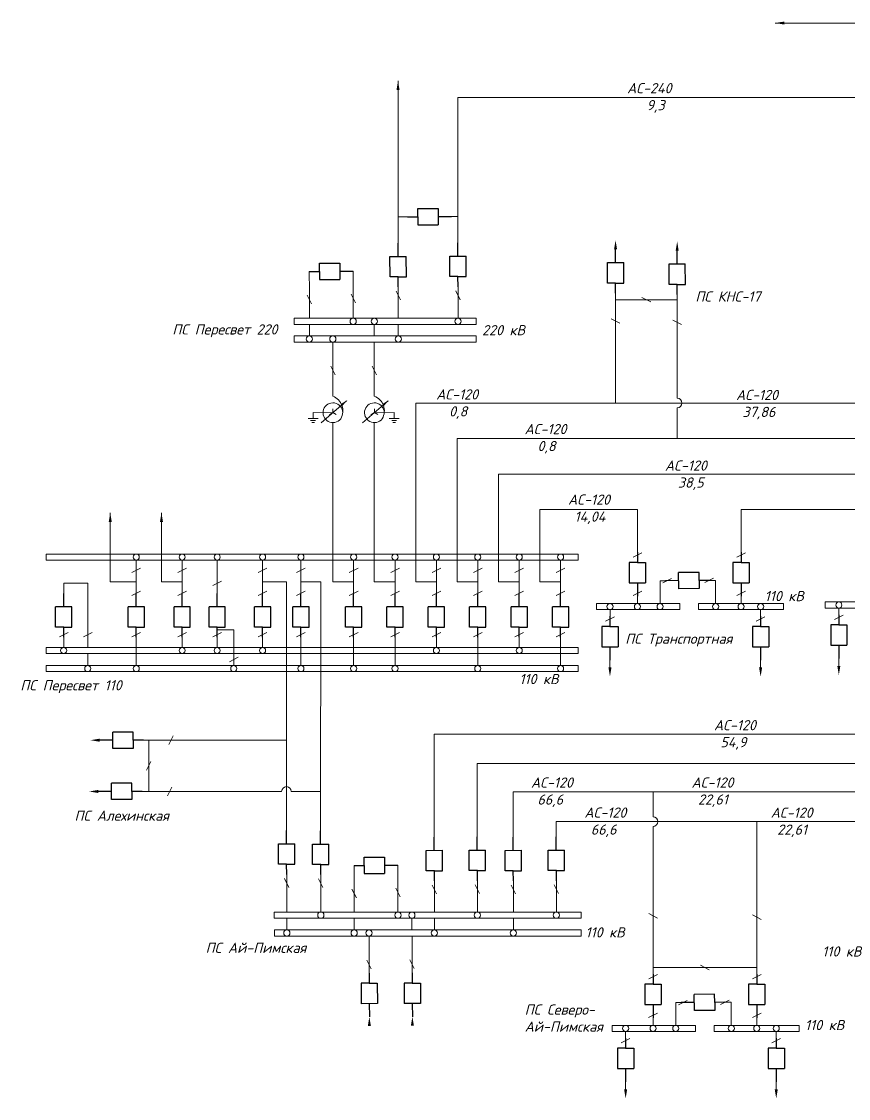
# Model space of a CAD drawing. Header units: millimetres. Extents: x 261 to 7736, y -4274 to -131.
# Drawn here: x 666 to 1072, y -2327 to -1799 of the extents above; entities that cross this region are included whole.
import ezdxf

# ---------------------------------------------------------------- set-up
doc = ezdxf.new("R2010")
doc.units = ezdxf.units.MM
doc.layers.add('СХЕМА1', color=7, linetype='Continuous')
for name, color, linetype, lineweight in [('текст', 6, 'Continuous', 30), ('тонкая', 7, 'Continuous', 20), ('штриховка', 2, 'Continuous', 20)]:
    doc.layers.add(name, color=color, linetype=linetype, lineweight=lineweight)
doc.styles.add('ГОСТ', font='isocpeui.ttf')

# ---------------------------------------------------------------- blocks, each defined once
blk = doc.blocks.new('Выключатель')
for p, q in [((0, 10), (0, 16.5)), ((-4, 0), (-4, 10)), ((-4, 10), (4, 10)), ((4, 0), (4, 10)), ((0, 0), (-4, 0)), ((0, 0), (4, 0)), ((0, -5), (0, 0))]:
    blk.add_line(p, q)

msp = doc.modelspace()

# ---------------------------------------------------------------- linework, layer by layer
at = {"lineweight": 15}
for p, q in [((1095.45, -1799.59), (1035.78, -1799.59)), ((850.57, -1827.97), (850.57, -1907.63)), ((879.93, -1836.06), (879.93, -1907.52)), ((1095.45, -1836.06), (879.93, -1836.06)), ((855.25, -1894.64), (850.57, -1894.64)), ((876.75, -1894.53), (879.93, -1894.53)), ((850.69, -1929.12), (850.69, -1944.4)), ((880.04, -1929.01), (880.04, -1944.4)), ((957.39, -1986.05), (957.39, -1935.41)), ((957.39, -1935.41), (987.65, -1935.41)), ((987.65, -1983.69), (987.65, -1936.05)), ((799.64, -1947.46), (799.64, -1944.4)), ((799.64, -1944.4), (888.95, -1944.4)), ((838.93, -1944.4), (838.93, -1944.4)), ((888.95, -1944.4), (888.95, -1947.46)), ((799.64, -1947.46), (888.95, -1947.46)), ((838.93, -1953.14), (838.93, -1947.46)), ((850.69, -1947.46), (850.69, -1953.14)), ((799.64, -1953.14), (888.95, -1953.14)), ((799.64, -1956.2), (799.64, -1953.14)), ((818.63, -1953.14), (818.63, -1953.14)), ((888.95, -1953.14), (888.95, -1956.2)), ((799.64, -1956.2), (888.95, -1956.2)), ((818.55, -1982.7), (818.55, -1956.2)), ((838.93, -1982.7), (838.93, -1956.2)), ((859.26, -2073.84), (859.26, -1986.05)), ((1204.9, -1986.05), (859.26, -1986.05)), ((808.9, -1990.76), (808.89, -1993.66)), ((818.58, -1990.81), (808.9, -1990.76)), ((816.91, -1991.79), (818.58, -1990.78)), ((818.58, -1990.78), (818.57, -1988.87)), ((818.58, -1990.78), (820.27, -1991.77)), ((837.3, -1991.79), (838.97, -1990.78)), ((838.97, -1990.78), (838.96, -1988.87)), ((838.97, -1990.81), (848.65, -1990.76)), ((838.97, -1990.78), (840.65, -1991.77)), ((848.65, -1990.76), (848.67, -1993.66)), ((987.65, -2003.48), (987.65, -1988.42)), ((811.31, -1993.68), (806.47, -1993.65)), ((810.09, -1994.64), (807.67, -1994.62)), ((809.48, -1995.6), (808.27, -1995.6)), ((818.63, -2073.84), (818.55, -1995.65)), ((838.93, -2073.84), (838.93, -1995.65)), ((846.25, -1993.68), (851.09, -1993.65)), ((847.46, -1994.64), (849.88, -1994.62)), ((848.07, -1995.6), (849.28, -1995.6)), ((879.58, -2073.84), (879.58, -2003.48)), ((1204.9, -2003.48), (879.58, -2003.48)), ((899.91, -2073.84), (899.91, -2020.9)), ((1080.49, -2020.9), (899.91, -2020.9)), ((920.23, -2073.84), (920.23, -2038.3)), ((920.23, -2038.3), (968.12, -2038.3)), ((1019.05, -2038.3), (1191.23, -2038.3)), ((709.26, -2073.84), (709.26, -2039.98)), ((939.01, -2063.18), (939.01, -2060.18)), ((795.79, -2073.84), (795.79, -2195.9)), ((812.51, -2196.01), (812.68, -2073.84)), ((939.01, -2109.01), (939.01, -2106.01)), ((939.01, -2117.85), (939.01, -2114.85)), ((868.32, -2199.09), (868.32, -2148.56)), ((868.32, -2148.56), (1419.12, -2148.56)), ((728.13, -2176.68), (728.13, -2151.52)), ((795.79, -2151.52), (728.77, -2151.52)), ((889.45, -2198.98), (889.45, -2162.96)), ((889.45, -2162.96), (1439.45, -2162.96)), ((793.43, -2176.68), (728.13, -2176.68)), ((812.53, -2176.68), (798.16, -2176.68)), ((907.1, -2199.09), (907.1, -2176.86)), ((907.1, -2176.86), (1100.07, -2176.86)), ((975.8, -2176.86), (975.8, -2189.1)), ((1078.84, -2191.46), (928.23, -2191.46)), ((928.23, -2191.46), (928.23, -2198.98)), ((1026.73, -2191.46), (1026.73, -2263.06)), ((975.8, -2193.82), (975.8, -2263.06)), ((868.43, -2220.59), (868.43, -2235.86)), ((889.56, -2220.48), (889.56, -2235.86)), ((907.21, -2220.59), (907.21, -2235.86)), ((928.34, -2220.48), (928.34, -2235.86)), ((789.81, -2235.86), (940.5, -2235.86)), ((789.81, -2235.86), (789.81, -2238.93)), ((789.82, -2238.93), (789.81, -2238.93)), ((789.81, -2238.93), (940.5, -2238.93)), ((868.43, -2238.93), (868.43, -2244.6)), ((907.21, -2238.93), (907.21, -2244.6)), ((940.5, -2238.93), (940.5, -2235.86)), ((789.86, -2244.6), (940.5, -2244.6)), ((789.86, -2244.6), (789.86, -2247.67)), ((940.5, -2247.67), (940.5, -2244.6)), ((789.87, -2247.67), (789.86, -2247.67)), ((789.86, -2247.67), (940.5, -2247.67)), ((1026.73, -2263.06), (975.8, -2263.06))]:
    msp.add_line(p, q, dxfattribs=at)
at = {"color": 18, "lineweight": 15, "true_color": 0x000000}
for p, q in [((807.03, -1931.06), (806.98, -1921.51)), ((828.53, -1930.95), (828.48, -1921.4)), ((807.03, -1931.06), (807.06, -1944.4)), ((828.53, -1930.95), (828.56, -1944.4)), ((807.05, -1947.46), (807.06, -1953.14)), ((811.32, -1956.2), (811.32, -1956.2)), ((829.01, -2222.53), (828.96, -2212.97)), ((850.51, -2222.41), (850.46, -2212.86)), ((795.91, -2217.4), (795.95, -2235.86)), ((812.62, -2217.51), (812.68, -2235.86)), ((829.01, -2222.53), (829.04, -2235.86)), ((850.51, -2222.41), (850.54, -2235.86)), ((794.72, -2238.86), (794.72, -2238.9)), ((795.96, -2238.93), (795.97, -2244.6)), ((829.05, -2238.93), (829.06, -2244.6)), ((857.42, -2244.6), (857.4, -2238.93)), ((800.95, -2244.61), (800.95, -2244.54)), ((794.77, -2247.6), (794.77, -2247.64)), ((794.77, -2247.6), (794.77, -2247.64)), ((829.07, -2247.67), (829.07, -2247.67)), ((836.38, -2265.82), (836.32, -2247.67)), ((857.51, -2265.71), (857.44, -2247.67))]:
    msp.add_line(p, q, dxfattribs=at)
at = {"lineweight": 15}
for centre, radius in [((828.56, -1945.93), 1.53), ((838.9, -1945.93), 1.53), ((880.02, -1945.93), 1.53), ((807.06, -1954.67), 1.53), ((818.55, -1954.67), 1.53), ((850.67, -1954.67), 1.53), ((722.03, -2061.68), 1.5), ((744.58, -2061.68), 1.5), ((761.77, -2061.68), 1.5), ((784.05, -2061.68), 1.5), ((802.89, -2061.68), 1.5), ((828.77, -2061.68), 1.5), ((849.09, -2061.68), 1.5), ((869.42, -2061.68), 1.5), ((889.74, -2061.68), 1.5), ((910.07, -2061.68), 1.5), ((930.39, -2061.68), 1.5), ((686.4, -2107.51), 1.5), ((744.58, -2107.51), 1.5), ((761.76, -2107.51), 1.5), ((784.05, -2107.51), 1.5), ((869.42, -2107.51), 1.5), ((910.07, -2107.51), 1.5), ((698.22, -2116.35), 1.5), ((722.02, -2116.35), 1.5), ((769.93, -2116.35), 1.5), ((802.89, -2116.35), 1.5), ((828.77, -2116.35), 1.5), ((849.09, -2116.35), 1.5), ((889.74, -2116.35), 1.5), ((930.39, -2116.35), 1.5), ((812.68, -2237.4), 1.53), ((850.54, -2237.4), 1.53), ((857.37, -2237.4), 1.53), ((889.54, -2237.4), 1.53), ((928.32, -2237.4), 1.53), ((795.97, -2246.13), 1.53), ((829.04, -2246.13), 1.53), ((836.29, -2246.13), 1.53), ((868.41, -2246.13), 1.53), ((907.19, -2246.13), 1.53)]:
    msp.add_circle(centre, radius, dxfattribs=at)
at = {"color": 18, "lineweight": 15, "true_color": 0x000000}
for centre in [(954.66, -2085.95), (968.11, -2085.95), (979.26, -2085.95), (1006.54, -2085.95), (1019.04, -2085.95), (1028.62, -2085.95), (1067.03, -2085.19), (962.34, -2292.98), (975.8, -2292.98), (986.94, -2292.98), (1014.22, -2292.98), (1026.72, -2292.98), (1036.3, -2292.98)]:
    msp.add_circle(centre, 1.5, dxfattribs=at)
at = {"lineweight": 15}
for centre, radius, start, end in [((818.58, -1990.81), 4.84, 0.3004, 322.576), ((815.8, -1989.88), 7.68, 329.6801, 69.0453), ((838.97, -1990.81), 4.84, 0.3004, 322.576), ((836.19, -1989.88), 7.68, 329.6801, 69.0453), ((987.65, -1986.05), 2.36, 270, 90), ((795.79, -2176.68), 2.36, 0, 180), ((975.8, -2191.46), 2.36, 270, 90)]:
    msp.add_arc(centre, radius, start, end, dxfattribs=at)
at = {"layer": 'СХЕМА1', "color": 18, "lineweight": 15, "true_color": 0x000000}
for p, q in [((808.13, -1937.44), (805.99, -1933.16)), ((829.63, -1936.96), (827.48, -1932.67)), ((849.63, -1931.19), (851.77, -1935.48)), ((878.98, -1931.08), (881.13, -1935.37)), ((819.69, -1972.29), (817.55, -1968)), ((839.99, -1972.29), (837.85, -1968)), ((794.85, -2219.47), (796.99, -2223.75)), ((811.56, -2219.58), (813.71, -2223.87)), ((830.11, -2228.91), (827.97, -2224.62)), ((851.61, -2228.42), (849.47, -2224.13)), ((867.38, -2222.66), (869.52, -2226.94)), ((888.5, -2222.55), (890.65, -2226.83)), ((906.16, -2222.66), (908.3, -2226.94)), ((927.28, -2222.55), (929.43, -2226.83)), ((837.44, -2263.75), (835.29, -2259.47)), ((858.56, -2263.64), (856.42, -2259.36))]:
    msp.add_line(p, q, dxfattribs=at)
at = {"layer": 'СХЕМА1', "lineweight": 15}
for p, q in [((970.37, -1934.33), (974.65, -1936.48)), ((955.24, -1944.7), (959.52, -1946.84)), ((985.5, -1945.34), (989.78, -1947.49)), ((965.96, -2061.67), (970.25, -2059.53)), ((1016.89, -2061.67), (1021.18, -2059.53)), ((724.18, -2067.1), (719.9, -2069.25)), ((746.74, -2067.1), (742.45, -2069.25)), ((786.21, -2067.1), (781.92, -2069.25)), ((805.05, -2067.1), (800.76, -2069.25)), ((830.92, -2067.1), (826.64, -2069.25)), ((851.25, -2067.1), (846.96, -2069.25)), ((871.57, -2067.1), (867.29, -2069.25)), ((891.9, -2067.1), (887.61, -2069.25)), ((912.22, -2067.1), (907.94, -2069.25)), ((932.55, -2067.1), (928.26, -2069.25)), ((763.92, -2073.52), (759.63, -2075.66)), ((980.6, -2074.34), (984.88, -2072.2)), ((1001.22, -2074.21), (1005.51, -2072.07)), ((724.18, -2078.43), (719.89, -2080.57)), ((746.74, -2078.43), (742.45, -2080.57)), ((786.21, -2078.43), (781.92, -2080.57)), ((805.05, -2078.43), (800.76, -2080.57)), ((830.92, -2078.43), (826.64, -2080.57)), ((851.25, -2078.43), (846.96, -2080.57)), ((871.57, -2078.43), (867.29, -2080.57)), ((891.9, -2078.43), (887.61, -2080.57)), ((912.22, -2078.43), (907.94, -2080.57)), ((932.55, -2078.43), (928.26, -2080.57)), ((965.96, -2080.53), (970.24, -2078.38)), ((1016.89, -2080.53), (1021.17, -2078.38)), ((952.5, -2093.08), (956.79, -2090.94)), ((1026.46, -2093.08), (1030.74, -2090.94)), ((1064.87, -2092.32), (1069.16, -2090.18)), ((688.56, -2098.61), (684.27, -2100.75)), ((700.37, -2098.61), (696.08, -2100.75)), ((724.18, -2098.61), (719.89, -2100.75)), ((746.74, -2098.61), (742.45, -2100.75)), ((763.92, -2098.61), (759.64, -2100.75)), ((786.21, -2098.61), (781.92, -2100.75)), ((805.05, -2098.61), (800.76, -2100.75)), ((830.92, -2098.61), (826.64, -2100.75)), ((851.25, -2098.61), (846.96, -2100.75)), ((871.57, -2098.61), (867.29, -2100.75)), ((891.9, -2098.61), (887.61, -2100.75)), ((912.22, -2098.61), (907.94, -2100.75)), ((932.55, -2098.61), (928.26, -2100.75)), ((772.08, -2110.85), (767.8, -2112.99)), ((738.06, -2153.68), (740.21, -2149.39)), ((727.05, -2166.26), (729.19, -2161.97)), ((737.42, -2178.84), (739.56, -2174.55)), ((977.96, -2238.8), (973.67, -2236.65)), ((1028.89, -2239.44), (1024.6, -2237.29)), ((973.65, -2268.69), (977.93, -2266.55)), ((1003.42, -2264.14), (999.14, -2262)), ((1024.58, -2268.69), (1028.86, -2266.55)), ((988.28, -2281.37), (992.57, -2279.22)), ((1008.91, -2281.24), (1013.19, -2279.1)), ((973.64, -2287.55), (977.93, -2285.41)), ((1024.57, -2287.55), (1028.86, -2285.41)), ((960.18, -2300.11), (964.47, -2297.96)), ((1034.14, -2300.11), (1038.43, -2297.96))]:
    msp.add_line(p, q, dxfattribs=at)
for points in [[(1040.24, -1798.85), (1040.24, -1800.34), (1035.78, -1799.59)], [(851.32, -1832.43), (849.83, -1832.43), (850.57, -1827.97)], [(958.13, -1910.68), (956.64, -1910.68), (957.39, -1906.21)], [(988.39, -1911.32), (986.9, -1911.32), (987.65, -1906.85)], [(710, -2044.44), (708.51, -2044.44), (709.26, -2039.98)], [(735.17, -2044.44), (733.68, -2044.44), (734.42, -2039.98)], [(953.9, -2115.85), (955.39, -2115.85), (954.65, -2120.31)], [(1027.86, -2115.85), (1029.35, -2115.85), (1028.61, -2120.31)], [(1066.28, -2115.09), (1067.76, -2115.09), (1067.02, -2119.55)], [(704.04, -2150.78), (704.04, -2152.27), (699.57, -2151.53)], [(703.39, -2175.95), (703.39, -2177.44), (698.93, -2176.69)], [(837.24, -2291.78), (835.75, -2291.78), (836.49, -2287.32)], [(858.36, -2291.67), (856.88, -2291.67), (857.62, -2287.21)], [(961.59, -2322.88), (963.08, -2322.88), (962.33, -2327.34)], [(1035.55, -2322.88), (1037.03, -2322.88), (1036.29, -2327.34)]]:
    msp.add_solid(points, dxfattribs=at)
at = {"layer": 'тонкая', "color": 18, "lineweight": 15, "true_color": 0x000000}
for p, q in [((812.76, -1995.85), (825.29, -1984.94)), ((833.15, -1995.85), (845.68, -1984.94))]:
    msp.add_line(p, q, dxfattribs=at)
for points in [[(822.6, -1986.49), (823.38, -1987.39), (825.68, -1984.6)], [(842.98, -1986.49), (843.77, -1987.39), (846.07, -1984.6)]]:
    msp.add_solid(points, dxfattribs=at)
at = {"layer": 'штриховка', "color": 0, "lineweight": 15}
for p, q in [((957.39, -1932.18), (957.39, -1935.41)), ((987.65, -1932.82), (987.65, -1936.05)), ((968.12, -2059.27), (968.12, -2038.3)), ((1019.05, -2059.27), (1019.05, -2038.3)), ((734.42, -2073.84), (734.42, -2039.98)), ((939.01, -2060.18), (677.84, -2060.18)), ((677.84, -2060.18), (677.84, -2063.18)), ((939.01, -2063.18), (677.84, -2063.18)), ((722.03, -2074.5), (722.03, -2063.18)), ((744.59, -2074.5), (744.58, -2063.18)), ((761.77, -2074.5), (761.77, -2063.18)), ((784.06, -2074.5), (784.05, -2063.18)), ((802.9, -2074.5), (802.89, -2063.18)), ((828.77, -2074.5), (828.77, -2063.18)), ((849.1, -2074.5), (849.09, -2063.18)), ((869.42, -2074.5), (869.42, -2063.18)), ((889.75, -2074.5), (889.74, -2063.18)), ((910.07, -2074.5), (910.07, -2063.18)), ((930.4, -2074.5), (930.39, -2063.18)), ((686.41, -2079.51), (686.41, -2074.5)), ((698.22, -2074.5), (686.41, -2074.5)), ((698.22, -2106.01), (698.22, -2074.5)), ((722.03, -2073.84), (709.26, -2073.84)), ((722.03, -2079.51), (722.03, -2074.5)), ((744.59, -2073.84), (734.42, -2073.84)), ((744.59, -2079.51), (744.59, -2074.5)), ((761.77, -2079.51), (761.77, -2074.5)), ((795.79, -2073.84), (784.06, -2073.84)), ((784.06, -2079.51), (784.06, -2074.5)), ((802.9, -2073.84), (812.68, -2073.84)), ((802.9, -2079.51), (802.9, -2074.5)), ((828.77, -2073.84), (818.63, -2073.84)), ((828.77, -2079.51), (828.77, -2074.5)), ((849.1, -2073.84), (838.93, -2073.84)), ((849.1, -2079.51), (849.1, -2074.5)), ((869.42, -2073.84), (859.26, -2073.84)), ((869.42, -2079.51), (869.42, -2074.5)), ((889.75, -2073.84), (879.58, -2073.84)), ((889.75, -2079.51), (889.75, -2074.5)), ((910.07, -2073.84), (899.91, -2073.84)), ((910.07, -2079.51), (910.07, -2074.5)), ((930.4, -2073.84), (920.23, -2073.84)), ((930.4, -2079.51), (930.4, -2074.5)), ((979.26, -2084.45), (979.26, -2073.25)), ((979.26, -2073.25), (981.88, -2073.25)), ((1003.38, -2073.14), (1006.54, -2073.14)), ((1006.54, -2073.25), (1006.54, -2073.14)), ((1006.54, -2084.45), (1006.54, -2073.25)), ((968.11, -2080.77), (968.11, -2084.45)), ((1019.04, -2080.77), (1019.04, -2084.45)), ((954.66, -2090.69), (954.66, -2087.45)), ((1028.61, -2090.69), (1028.61, -2087.45)), ((1067.03, -2089.93), (1067.03, -2086.69)), ((769.93, -2097.39), (761.76, -2097.39)), ((769.93, -2106.01), (769.93, -2097.39)), ((686.4, -2106.01), (686.4, -2101)), ((722.02, -2106.01), (722.02, -2101)), ((744.58, -2106.01), (744.58, -2101)), ((761.76, -2106.01), (761.77, -2101)), ((784.05, -2106.01), (784.05, -2101)), ((802.89, -2106.01), (802.89, -2101)), ((828.77, -2114.85), (828.77, -2101)), ((849.09, -2106.01), (849.09, -2101)), ((869.42, -2106.01), (869.42, -2101)), ((889.74, -2106.01), (889.74, -2101)), ((910.07, -2106.01), (910.07, -2101)), ((930.39, -2106.01), (930.39, -2101)), ((677.84, -2106.01), (677.84, -2109.01)), ((939.01, -2106.01), (677.84, -2106.01)), ((722.02, -2114.85), (722.02, -2106.01)), ((769.93, -2114.85), (769.93, -2106.01)), ((802.89, -2114.85), (802.89, -2106.01)), ((849.09, -2114.85), (849.09, -2106.01)), ((889.74, -2114.85), (889.74, -2106.01)), ((930.39, -2114.85), (930.39, -2106.01)), ((939.01, -2109.01), (677.84, -2109.01)), ((698.22, -2114.85), (698.22, -2109.01)), ((954.65, -2112.18), (954.65, -2115.85)), ((1028.61, -2112.18), (1028.61, -2115.85)), ((1067.02, -2111.42), (1067.02, -2115.09)), ((677.84, -2114.85), (677.84, -2117.85)), ((939.01, -2114.85), (677.84, -2114.85)), ((939.01, -2117.85), (677.84, -2117.85)), ((725.54, -2151.52), (728.77, -2151.52)), ((724.89, -2176.68), (728.13, -2176.68)), ((975.8, -2266.3), (975.8, -2262.42)), ((1026.73, -2266.3), (1026.73, -2263.06)), ((986.94, -2291.48), (986.94, -2280.28)), ((986.94, -2280.28), (989.56, -2280.28)), ((1011.06, -2280.16), (1014.22, -2280.16)), ((1014.22, -2280.28), (1014.22, -2280.16)), ((1014.22, -2291.48), (1014.22, -2280.28)), ((975.8, -2287.8), (975.8, -2291.48)), ((1026.72, -2287.8), (1026.72, -2291.48)), ((962.34, -2297.71), (962.34, -2294.48)), ((1036.3, -2297.71), (1036.3, -2294.48)), ((962.33, -2319.21), (962.33, -2322.88)), ((1036.29, -2319.21), (1036.29, -2322.88))]:
    msp.add_line(p, q, dxfattribs=at)
at = {"layer": 'штриховка', "color": 18, "lineweight": 15, "true_color": 0x000000}
for p, q in [((948.02, -2084.45), (988.99, -2084.45)), ((948.02, -2087.45), (948.02, -2084.45)), ((948.02, -2087.45), (988.99, -2087.45)), ((988.99, -2087.45), (988.99, -2084.45)), ((998.1, -2084.45), (1039.88, -2084.45)), ((998.1, -2087.45), (998.1, -2084.45)), ((998.1, -2087.45), (1039.88, -2087.45)), ((1039.88, -2087.45), (1039.88, -2084.45)), ((1060.39, -2083.69), (1101.37, -2083.69)), ((1060.39, -2086.69), (1060.39, -2083.69)), ((1060.39, -2086.69), (1101.37, -2086.69)), ((955.7, -2291.48), (996.68, -2291.48)), ((955.7, -2294.48), (955.7, -2291.48)), ((996.68, -2294.48), (996.68, -2291.48)), ((1005.78, -2291.48), (1047.56, -2291.48)), ((1005.78, -2294.48), (1005.78, -2291.48)), ((1047.56, -2294.48), (1047.56, -2291.48)), ((955.7, -2294.48), (996.68, -2294.48)), ((1005.78, -2294.48), (1047.56, -2294.48))]:
    msp.add_line(p, q, dxfattribs=at)

# ---------------------------------------------------------------- block references
at = {"color": 18, "lineweight": 15, "true_color": 0x000000}
for p, rotation in [((860.25, -1894.62), 270.3004350648898), ((850.66, -1924.12), 0.3004350648898245), ((880.01, -1924.01), 0.3004350648898245), ((811.98, -1921.48), 270.3004350648897), ((795.88, -2212.4), 0.3004350648896337), ((812.59, -2212.51), 0.3004350648896337), ((868.41, -2215.59), 0.3004350648898245), ((889.53, -2215.48), 0.3004350648898245), ((907.19, -2215.59), 0.3004350648898245), ((928.31, -2215.48), 0.3004350648898245), ((833.96, -2212.95), 270.3004350648897), ((836.41, -2270.82), 180.3004350648897), ((857.53, -2270.71), 180.3004350648897)]:
    msp.add_blockref('Выключатель', p, dxfattribs=dict(at, rotation=rotation))
at = {"lineweight": 15}
for p, rotation in [((957.39, -1927.18), 0.01699818306628739), ((987.65, -1927.82), 0.01699818306628739), ((998.38, -2073.16), 90.3004350648896), ((720.54, -2151.52), 90.01699818306626), ((719.89, -2176.69), 90.01699818306626), ((1006.06, -2280.19), 90.3004350648896)]:
    msp.add_blockref('Выключатель', p, dxfattribs=dict(at, rotation=rotation))
at = {"lineweight": 15, "xscale": -1}
for p, rotation in [((968.12, -2064.27), 179.9830018169337), ((1019.05, -2064.27), 179.9830018169337), ((686.4, -2096), 359.9830018169337), ((722.03, -2096), 359.9830018169337), ((744.58, -2096), 359.9830018169337), ((761.77, -2096), 359.9830018169337), ((784.05, -2096), 359.9830018169337), ((802.89, -2096), 359.9830018169337), ((828.77, -2096), 359.9830018169337), ((849.09, -2096), 359.9830018169337), ((869.42, -2096), 359.9830018169337), ((889.74, -2096), 359.9830018169337), ((910.07, -2096), 359.9830018169337), ((930.39, -2096), 359.9830018169337), ((954.65, -2095.69), 179.9830018169337), ((1028.61, -2095.69), 179.9830018169337), ((1067.02, -2094.93), 179.9830018169337), ((975.8, -2271.3), 179.9830018169337), ((1026.73, -2271.3), 179.9830018169337), ((962.34, -2302.71), 179.9830018169337), ((1036.3, -2302.71), 179.9830018169337)]:
    msp.add_blockref('Выключатель', p, dxfattribs=dict(at, rotation=rotation))

# ---------------------------------------------------------------- texts
at = {"layer": 'текст', "color": 18, "lineweight": 15, "true_color": 0x000000, "char_height": 5, "attachment_point": 1, "style": 'ГОСТ'}
for s, width, gutter_width, heights, insert in [('АС-240\\P   9,3', 29.0657, 20, [0], (963.05, -1829.05)), ('ПС КНС-17', 49.4034, 12.5, [13.87], (996.59, -1931.29)), ('ПС Пересвет 220', 58.9496, 12.5, [13.46], (739.76, -1947.44)), ('220 кВ', 29.4775, 12.5, [14.71], (891.87, -1947.81)), (' АС-120\\P   0,8', 29.0657, 20, [0], (866.11, -1979.34)), (' АС-120\\P  37,86', 29.0657, 20, [0], (1013.35, -1979.59)), (' АС-120\\P   0,8', 29.0657, 20, [0], (909.52, -1996.35)), ('АС-120\\P  38,5', 29.0657, 20, [0], (981.62, -2014.25)), (' АС-120\\P  14,04', 29.0657, 20, [0], (930.87, -2030.95)), ('110 кВ', 29.4775, 12.5, [14.71], (1030.6, -2078.3)), ('ПС Транспортная', 58.8665, 12.5, [14.28], (962.14, -2099.22)), ('110 кВ', 29.4775, 12.5, [14.71], (910.15, -2119.01)), ('ПС Пересвет 110', 59.7279, 12.5, [13.65], (665.11, -2122.06)), (' АС-120\\P  54,9', 29.0657, 20, [0], (1002.53, -2141.65)), (' АС-120\\P  66,6', 29.0657, 20, [0], (912.67, -2169.81)), (' АС-120\\P  22,61', 29.0657, 20, [0], (991.51, -2169.8)), ('ПС Алехинская', 49.4034, 12.5, [13.87], (691.7, -2186.06)), (' АС-120\\P  66,6', 29.0657, 20, [0], (938.89, -2184.54)), (' АС-120\\P  22,61', 29.0657, 20, [0], (1030.38, -2184.58)), ('110 кВ', 29.4775, 12.5, [14.71], (942.62, -2243.32)), ('ПС Ай-Пимская', 49.4034, 12.5, [13.87], (756.1, -2250.91)), ('110 кВ', 29.4775, 12.5, [14.71], (1058.84, -2252.7)), ('ПС Северо-\\PАй-Пимская', 49.4034, 12.5, [13.87], (912.76, -2281.23)), ('110 кВ', 29.4775, 12.5, [14.71], (1050.41, -2288.82))]:
    msp.add_mtext_dynamic_manual_height_columns(s, width=width, gutter_width=gutter_width, heights=heights, dxfattribs=dict(at, insert=insert))

doc.saveas('drawing.dxf')
